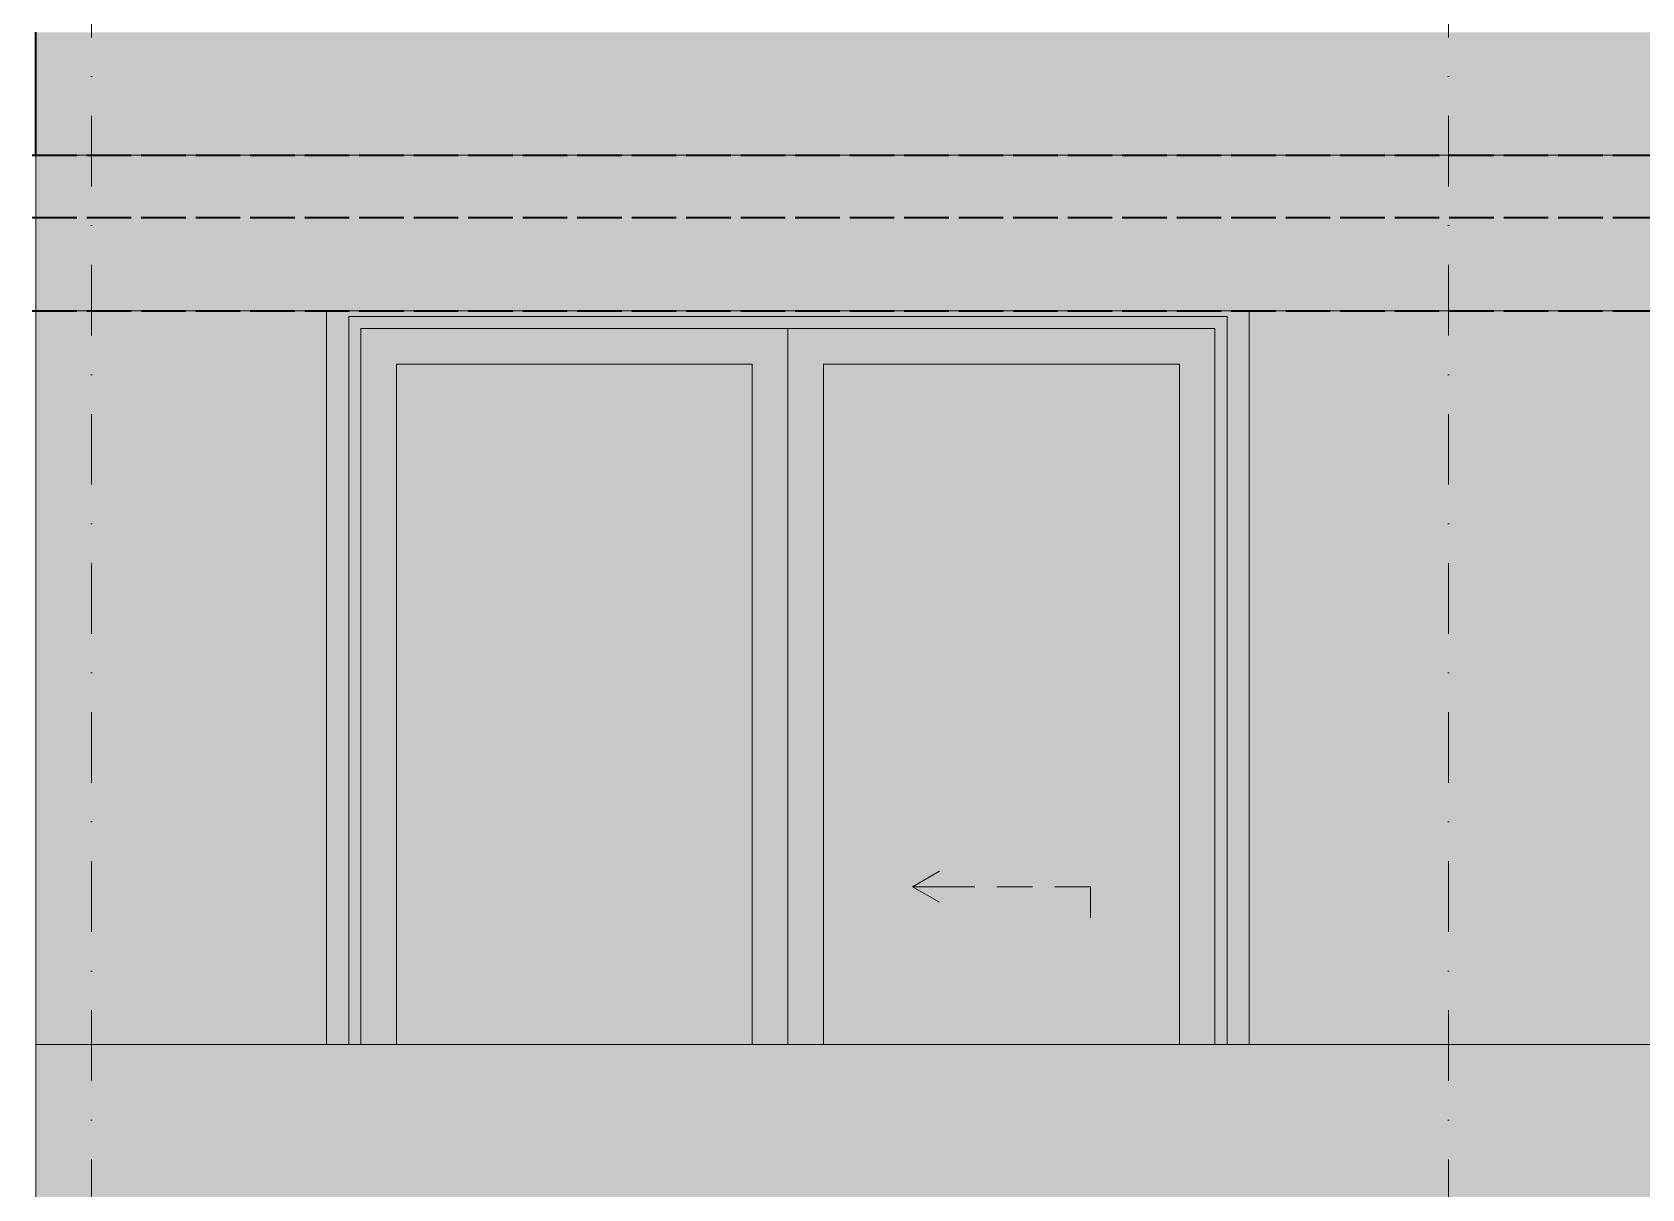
# Model space of a CAD drawing. Extents: x 1230 to 300706, y -1407 to 36108.
# Drawn here: x 198644 to 202262, y 10590 to 13191 of the extents above; entities that cross this region are included whole.
import ezdxf

# ---------------------------------------------------------------- set-up
doc = ezdxf.new("R2010")
doc.units = 0
doc.header["$LTSCALE"] = 5
doc.header["$MEASUREMENT"] = 0
doc.linetypes.add('- Осеви линии', pattern=[670.277762, 317.5, -176.388889, 0, -176.388874])
doc.linetypes.add('- Скирити линии', pattern=[245, 200, -45])
for name, color, linetype, lineweight in [('164', 255, 'Continuous', 15), ('4', 43, 'Continuous', 20), ('41', 7, 'Continuous', 35)]:
    doc.layers.add(name, color=color, linetype=linetype, lineweight=lineweight)
for name, color, linetype, lineweight, true_color in [('3', 7, 'Continuous', 18, 0x7c7c7c), ('61', 7, 'Continuous', 20, 0x6a6a6a), ('87', 7, 'Continuous', 20, 0x6a6a6a), ('88', 7, 'Continuous', 20, 0x5e5e5e)]:
    doc.layers.add(name, color=color, linetype=linetype, lineweight=lineweight, true_color=true_color)
doc.layers.add('RGB colored ARCHICAD elements', color=7, linetype='Continuous')

msp = doc.modelspace()

# ---------------------------------------------------------------- hatches: boundary and pattern name
at = {"layer": 'RGB colored ARCHICAD elements', "linetype": 'Continuous', "lineweight": 0, "true_color": 0xccbeac}
for points in [[(205552.2, 13190.5), (198652.2, 13190.5), (198652.2, 13094.7), (205552.2, 13094.7)], [(198652.2, 13062.8), (205552.2, 13062.8), (205552.2, 13094.7), (198652.2, 13094.7)], [(198652.2, 12913.8), (205552.2, 12913.8), (205552.2, 13062.8), (198652.2, 13062.8)]]:
    msp.add_hatch(color=9, dxfattribs=at).paths.add_polyline_path(points)
at = {"layer": 'RGB colored ARCHICAD elements', "linetype": 'Continuous', "lineweight": 0, "true_color": 0xf2eee3}
for points in [[(205552.2, 12913.8), (198652.2, 12913.8), (198652.2, 12563.8), (205552.2, 12563.8)], [(198652.2, 10913.8), (198902.2, 10913.8), (198902.2, 12563.8), (198652.2, 12563.8)], [(199305.2, 12563.8), (198902.2, 12563.8), (198902.2, 10913.8), (199305.2, 10913.8)], [(201379.2, 12563.8), (201379.2, 10913.8), (201702.2, 10913.8), (201702.2, 12563.8)], [(201952.2, 12563.8), (201702.2, 12563.8), (201702.2, 10913.8), (201952.2, 10913.8)], [(201952.2, 10913.8), (202594, 10913.8), (202594, 12563.8), (201952.2, 12563.8)], [(198652.2, 10013.8), (205552.2, 10013.8), (205552.2, 10913.8), (198652.2, 10913.8)]]:
    msp.add_hatch(color=7, dxfattribs=at).paths.add_polyline_path(points)
at = {"layer": 'RGB colored ARCHICAD elements', "linetype": 'Continuous', "lineweight": 0, "true_color": 0x4e4e49}
for points in [[(199342.2, 12563.8), (199305.2, 12563.8), (199305.2, 10913.8), (199355.2, 10913.8), (199355.2, 12550.8)], [(201342.2, 12563.8), (199342.2, 12563.8), (199355.2, 12550.8), (201329.2, 12550.8)], [(201342.2, 12563.8), (201329.2, 12550.8), (201329.2, 10913.8), (201379.2, 10913.8), (201379.2, 12563.8)], [(199355.2, 12550.8), (199355.2, 12523.8), (199382.2, 12523.8), (201302.2, 12523.8), (201329.2, 12523.8), (201329.2, 12550.8)], [(199355.2, 12523.8), (199355.2, 10913.8), (199382.2, 10913.8), (199382.2, 12523.8)], [(199382.2, 12443.8), (199462.2, 12443.8), (200262.2, 12443.8), (200342.2, 12443.8), (200342.2, 12523.8), (199382.2, 12523.8)], [(200342.2, 12523.8), (200342.2, 12443.8), (200422.2, 12443.8), (201222.2, 12443.8), (201302.2, 12443.8), (201302.2, 12523.8)], [(201302.2, 10913.8), (201329.2, 10913.8), (201329.2, 12523.8), (201302.2, 12523.8)], [(199382.2, 12443.8), (199382.2, 10913.8), (199462.2, 10913.8), (199462.2, 12443.8)], [(200262.2, 12443.8), (200262.2, 10913.8), (200342.2, 10913.8), (200342.2, 12443.8)], [(200342.2, 10913.8), (200422.2, 10913.8), (200422.2, 12443.8), (200342.2, 12443.8)], [(201222.2, 10913.8), (201302.2, 10913.8), (201302.2, 12443.8), (201222.2, 12443.8)]]:
    msp.add_hatch(color=251, dxfattribs=at).paths.add_polyline_path(points)
at = {"layer": 'RGB colored ARCHICAD elements', "linetype": 'Continuous', "lineweight": 0, "true_color": 0xf0f7f3}
for points in [[(199462.2, 12443.8), (199462.2, 10913.8), (200262.2, 10913.8), (200262.2, 12443.8)], [(200422.2, 10913.8), (201222.2, 10913.8), (201222.2, 12443.8), (200422.2, 12443.8)]]:
    msp.add_hatch(color=7, dxfattribs=at).paths.add_polyline_path(points)

# ---------------------------------------------------------------- linework, layer by layer
at = {"layer": '164', "color": 250, "linetype": 'Continuous', "lineweight": 15, "true_color": 0x2a2a2a}
for p, q in [((205552.2, 12913.8), (198652.2, 12913.8)), ((198652.2, 12563.8), (198652.2, 12913.8)), ((205552.2, 12563.8), (198652.2, 12563.8))]:
    msp.add_line(p, q, dxfattribs=at)
at = {"layer": '3', "color": 250, "linetype": 'Continuous', "lineweight": 18, "true_color": 0x2a2a2a}
for p, q in [((200622.2, 11268.8), (200682.9, 11303.8)), ((200702.2, 11268.8), (200622.2, 11268.8)), ((200622.2, 11268.8), (200682.9, 11233.8)), ((200762.2, 11268.8), (200702.2, 11268.8)), ((200892.2, 11268.8), (200812.2, 11268.8)), ((201022.2, 11268.8), (200942.2, 11268.8)), ((201022.2, 11268.8), (201022.2, 11198.8))]:
    msp.add_line(p, q, dxfattribs=at)
at = {"layer": '4', "linetype": '- Осеви линии', "lineweight": 20, "ltscale": 0.1}
for p, q in [((198777.2, 15013.8), (198777.2, 6513.8)), ((198777.2, 15013.8), (198777.2, 6513.8)), ((198777.2, 15013.8), (198777.2, 6513.8)), ((201827.2, 15013.8), (201827.2, 6513.8)), ((201827.2, 15013.8), (201827.2, 6513.8)), ((201827.2, 15013.8), (201827.2, 6513.8))]:
    msp.add_line(p, q, dxfattribs=at)
at = {"layer": '41', "linetype": 'Continuous', "lineweight": 35}
for p, q in [((198652.2, 13094.7), (198652.2, 13190.5)), ((198652.2, 13062.8), (198652.2, 13094.7)), ((198652.2, 12913.8), (198652.2, 13062.8))]:
    msp.add_line(p, q, dxfattribs=at)
at = {"layer": '41', "color": 250, "linetype": '- Скирити линии', "lineweight": 35, "ltscale": 0.1, "true_color": 0x2a2a2a, "flags": 128}
for points in [[(198643.7, 12913.8), (205557.8, 12913.8)], [(198643.7, 12773.8), (205557.8, 12773.8)], [(198643.7, 12563.8), (205557.8, 12563.8)]]:
    msp.add_lwpolyline(points, dxfattribs=at)
at = {"layer": '61', "linetype": 'Continuous', "lineweight": 20}
for p, q in [((199305.2, 10913.8), (199305.2, 12563.8)), ((201379.2, 12563.8), (201379.2, 10913.8)), ((199355.2, 12550.8), (199355.2, 10913.8)), ((201329.2, 12550.8), (199355.2, 12550.8)), ((199382.2, 12523.8), (199382.2, 12443.8)), ((200342.2, 12523.8), (199382.2, 12523.8)), ((200342.2, 12443.8), (200342.2, 12523.8)), ((201302.2, 12523.8), (200342.2, 12523.8)), ((201302.2, 10913.8), (201302.2, 12523.8)), ((201329.2, 10913.8), (201329.2, 12550.8)), ((199382.2, 12443.8), (199382.2, 10913.8)), ((199462.2, 10913.8), (199462.2, 12443.8)), ((199462.2, 12443.8), (200262.2, 12443.8)), ((200262.2, 12443.8), (200262.2, 10913.8)), ((200342.2, 10913.8), (200342.2, 12443.8)), ((200422.2, 10913.8), (200422.2, 12443.8)), ((200422.2, 12443.8), (201222.2, 12443.8)), ((201222.2, 12443.8), (201222.2, 10913.8))]:
    msp.add_line(p, q, dxfattribs=at)
at = {"layer": '87', "color": 250, "linetype": 'Continuous', "lineweight": 20, "true_color": 0x2a2a2a}
for q in [(205552.2, 10913.8), (198652.2, 10013.8)]:
    msp.add_line((198652.2, 10913.8), q, dxfattribs=at)
at = {"layer": '88', "color": 250, "linetype": 'Continuous', "lineweight": 20, "true_color": 0x2a2a2a}
msp.add_line((198652.2, 10913.8), (198652.2, 12563.8), dxfattribs=at)

doc.saveas('drawing.dxf')
